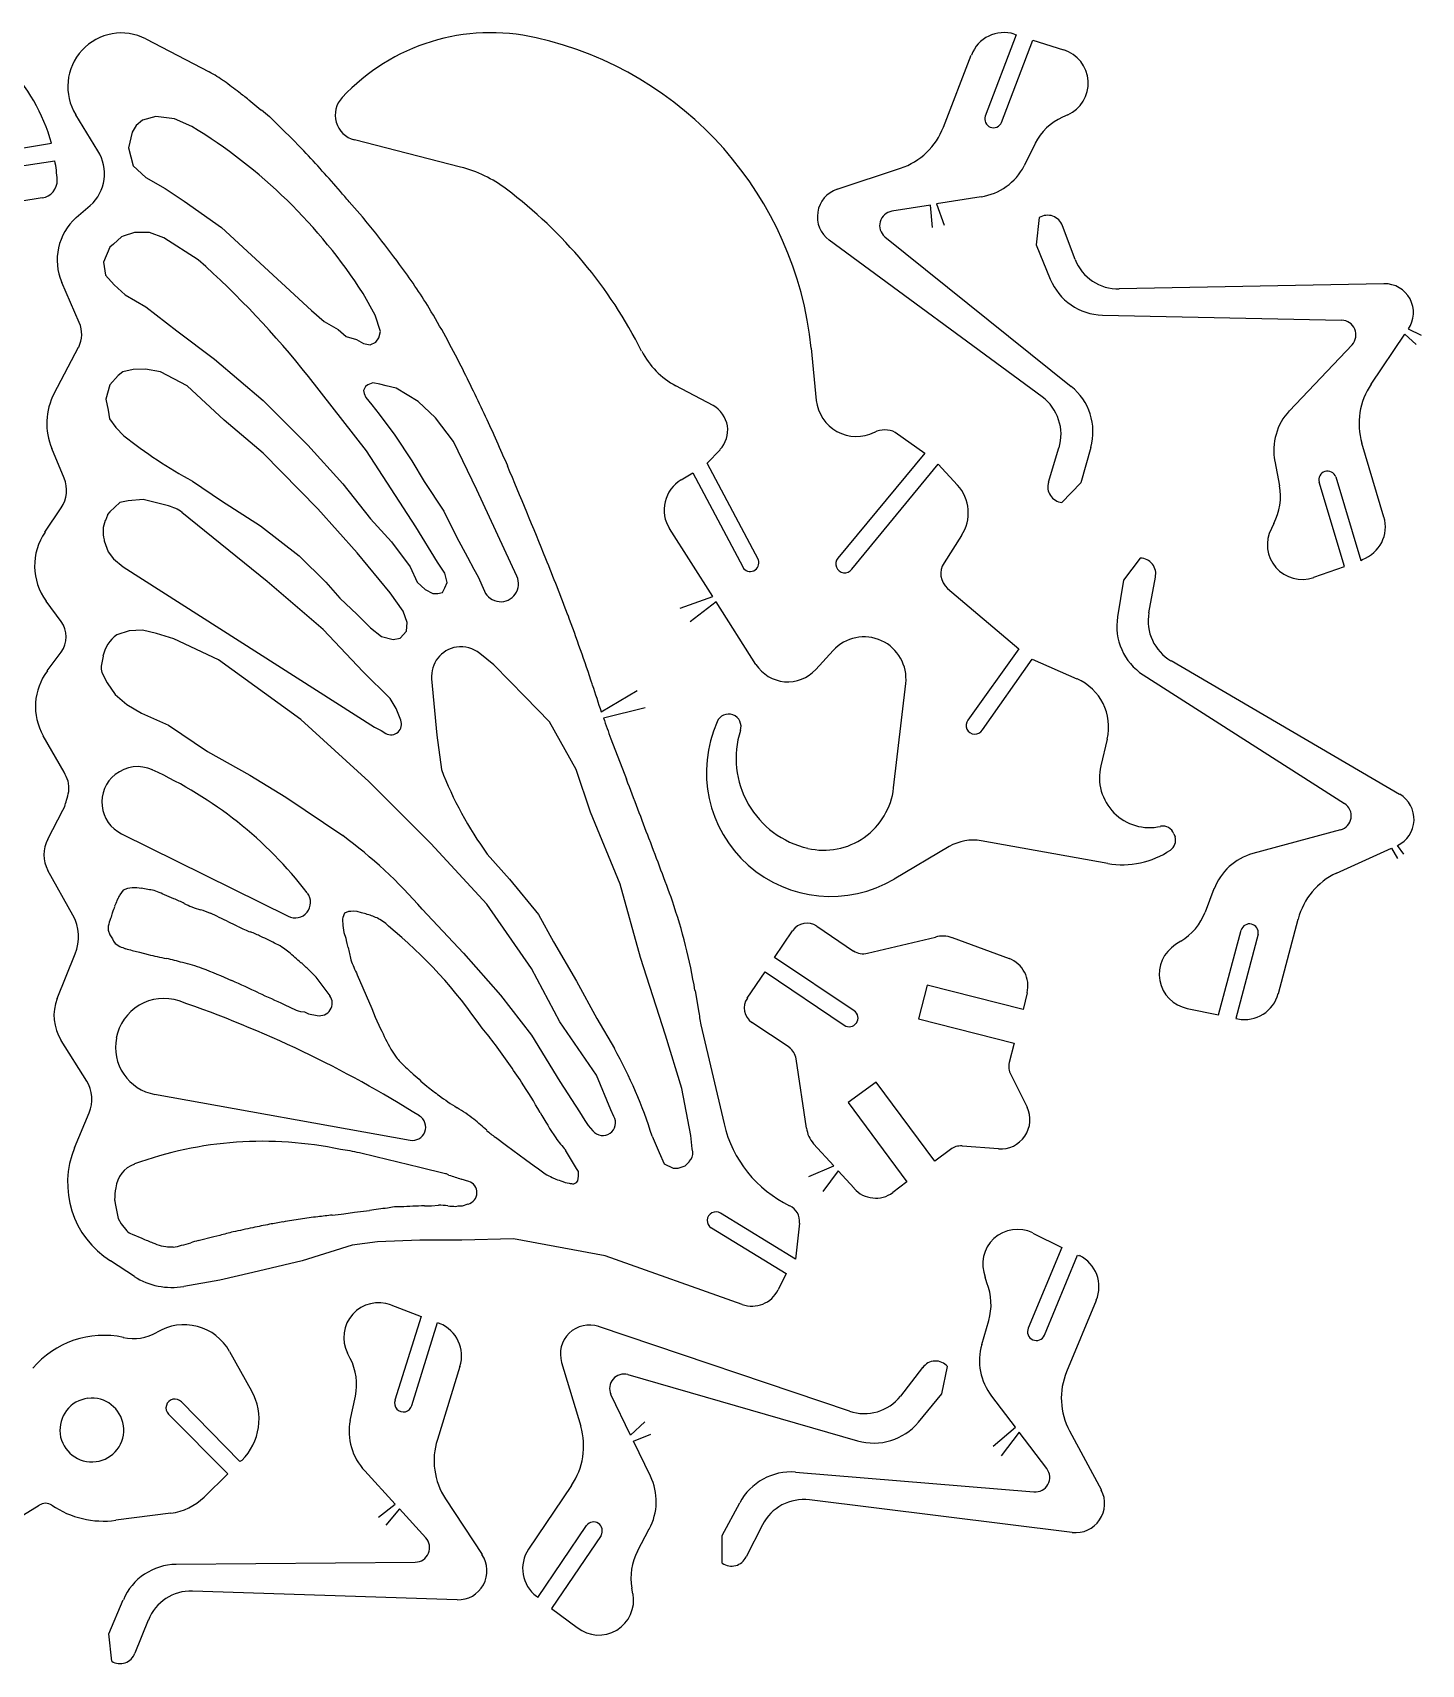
# Model space of a CAD drawing. Extents: x 277 to 555, y 173 to 336.
# Drawn here: x 418.9 to 554.5, y 173.2 to 332.6 of the extents above; entities that cross this region are included whole.
import ezdxf

# ---------------------------------------------------------------- set-up
doc = ezdxf.new("R2010")
doc.units = 0
doc.header["$MEASUREMENT"] = 0
doc.layers.add('CYAN', color=4, linetype='CONTINUOUS')

msp = doc.modelspace()

# ---------------------------------------------------------------- linework, layer by layer
at = {"layer": 'CYAN', "color": 7}
for p, q in [((430, 331.96), (436.18, 328.73)), ((514.95, 332.36), (511.94, 324.43)), ((513.53, 323.8), (516.59, 331.85)), ((514.78, 332.42), (514.95, 332.36)), ((516.59, 331.85), (519.59, 330.89)), ((507.86, 323.35), (510.58, 330.38)), ((440.03, 326.01), (441.22, 325.05)), ((425.3, 321.03), (423.15, 324.54)), ((429.04, 323.52), (428.64, 322.84)), ((429.66, 324.03), (429.04, 323.52)), ((430.97, 324.37), (429.66, 324.03)), ((432.78, 324.14), (430.97, 324.37)), ((434.48, 323.41), (432.78, 324.14)), ((441.22, 325.05), (441.28, 324.99)), ((442.07, 324.37), (443.04, 323.41)), ((519.99, 324.54), (519.48, 324.31)), ((428.64, 322.84), (428.3, 321.31)), ((460.72, 319.44), (450.35, 322.1)), ((420.77, 321.76), (414.99, 320.8)), ((428.3, 321.31), (428.76, 319.55)), ((516.82, 321.76), (515.74, 319.55)), ((415.21, 319.16), (421.11, 320.06)), ((428.76, 319.55), (430, 318.42)), ((497.49, 317.29), (503.67, 319.33)), ((430, 318.42), (431.87, 317.34)), ((431.87, 317.34), (433.74, 316.1)), ((419.86, 316.44), (414.19, 315.53)), ((423.2, 314.51), (424.56, 315.7)), ((433.74, 316.1), (437.37, 313.55)), ((449.84, 316.04), (451.14, 314.57)), ((506.59, 315.74), (502.82, 315.13)), ((506.8, 313.56), (506.59, 315.74)), ((511.55, 316.55), (507.18, 315.84)), ((507.18, 315.84), (507.93, 313.78)), ((517.21, 314.51), (516.93, 311.85)), ((427.62, 312.64), (426.83, 311.9)), ((427.79, 312.7), (427.62, 312.64)), ((428.87, 313.04), (427.79, 312.7)), ((430.34, 313.04), (428.87, 313.04)), ((431.76, 312.53), (430.34, 313.04)), ((435.1, 310.37), (431.76, 312.53)), ((437.37, 313.55), (446.15, 305.44)), ((502.14, 312.64), (520.33, 298.02)), ((520.73, 310.43), (519.48, 313.72)), ((426.49, 311.62), (425.87, 310.15)), ((426.83, 311.9), (426.49, 311.62)), ((517.5, 297), (496.7, 312.3)), ((516.93, 311.85), (518.29, 308.5)), ((425.87, 310.15), (426.04, 308.9)), ((423.49, 304.25), (421.79, 308.16)), ((426.04, 308.9), (426.89, 307.94)), ((426.89, 307.94), (427.96, 306.97)), ((550.87, 308.05), (525.03, 307.54)), ((427.96, 306.97), (430, 305.78)), ((452.39, 304.99), (451.2, 307.09)), ((430, 305.78), (433.01, 303.46)), ((446.15, 305.44), (447.4, 304.37)), ((452.9, 303.4), (452.39, 304.99)), ((523.39, 304.99), (546.74, 304.48)), ((433.01, 303.46), (436.69, 300.68)), ((447.4, 304.37), (448.76, 303.57)), ((448.76, 303.57), (449.55, 302.89)), ((449.55, 302.89), (450.57, 302.61)), ((452.44, 302.33), (452.73, 302.78)), ((452.73, 302.78), (452.9, 303.4)), ((549.63, 298.25), (552.92, 303.13)), ((552.92, 303.13), (554.03, 302.13)), ((554.52, 302.99), (553.25, 303.63)), ((421.05, 297.34), (423.43, 301.87)), ((450.57, 302.61), (451.25, 302.21)), ((451.25, 302.21), (451.88, 302.1)), ((451.88, 302.1), (452.44, 302.33)), ((494.94, 301.76), (495.45, 296.66)), ((547.76, 302.1), (541.64, 295.64)), ((428.76, 299.66), (427.74, 299.44)), ((429.95, 299.72), (428.76, 299.66)), ((431.42, 299.44), (429.95, 299.72)), ((436.69, 300.68), (441.45, 296.66)), ((426.49, 298.19), (426.09, 296.77)), ((427.28, 299.1), (426.49, 298.19)), ((427.74, 299.44), (427.28, 299.1)), ((434.03, 298.08), (431.42, 299.44)), ((437.65, 294.73), (434.03, 298.08)), ((451.54, 291.73), (445.87, 298.98)), ((451.42, 298.02), (451.25, 297.62)), ((451.65, 298.19), (451.42, 298.02)), ((452.16, 298.36), (451.65, 298.19)), ((452.84, 298.25), (452.16, 298.36)), ((453.46, 298.08), (452.84, 298.25)), ((454.43, 297.85), (453.46, 298.08)), ((485.37, 296.15), (481.74, 298.08)), ((426.09, 296.77), (426.32, 295.7)), ((441.45, 296.66), (445.81, 292.3)), ((451.25, 297.62), (451.31, 297.34)), ((451.31, 297.34), (451.48, 296.94)), ((451.48, 296.94), (452.05, 296.21)), ((456.58, 296.55), (454.43, 297.85)), ((458.28, 294.96), (456.58, 296.55)), ((426.32, 295.7), (426.43, 294.85)), ((426.43, 294.85), (427.06, 294)), ((452.05, 296.21), (452.78, 295.3)), ((452.78, 295.3), (454.31, 293.26)), ((460.04, 292.64), (458.28, 294.96)), ((427.06, 294), (427.85, 293.2)), ((441.45, 291.5), (437.65, 294.73)), ((454.31, 293.26), (455.96, 290.77)), ((503.16, 293.54), (506.05, 291.5)), ((422.01, 289.07), (420.82, 291.96)), ((445.81, 292.3), (449.21, 288.5)), ((456.35, 284.31), (451.54, 291.73)), ((462.3, 287.93), (460.04, 292.64)), ((484.8, 290.54), (486.05, 291.84)), ((518.12, 288.67), (519.14, 292.01)), ((522.26, 292.07), (521.29, 288.61)), ((550.87, 285.27), (548.72, 292.47)), ((446.78, 286.06), (441.45, 291.5)), ((455.96, 290.77), (457.15, 288.73)), ((489.79, 281.08), (484.8, 290.54)), ((506.05, 291.5), (497.55, 281.25)), ((498.91, 280.17), (507.35, 290.43)), ((507.35, 290.43), (509.22, 288.39)), ((540.22, 290.71), (540.67, 288.33)), ((434.54, 288.78), (437.37, 286.86)), ((449.21, 288.5), (451.93, 285.1)), ((457.15, 288.73), (459.07, 285.84)), ((482.25, 288.9), (483.38, 289.58)), ((483.38, 289.58), (488.26, 280.4)), ((521.29, 288.61), (519.42, 286.69)), ((547.02, 280.45), (544.53, 288.67)), ((546.17, 289.18), (548.61, 281.02)), ((428.25, 286.86), (427.45, 286.69)), ((429.72, 286.97), (428.25, 286.86)), ((432.21, 286.35), (429.72, 286.97)), ((437.37, 286.86), (441.17, 284.42)), ((466.21, 279.49), (462.3, 287.93)), ((420.14, 283.8), (421.73, 286.18)), ((426.26, 285.44), (426.04, 284.93)), ((426.49, 285.78), (426.26, 285.5)), ((426.26, 285.5), (426.26, 285.44)), ((427.45, 286.69), (426.49, 285.78)), ((441.85, 278.98), (433.52, 285.72)), ((450.63, 281.76), (446.78, 286.06)), ((459.07, 285.84), (460.32, 283.34)), ((441.17, 284.42), (444.96, 281.47)), ((451.93, 285.1), (453.97, 282.83)), ((458.45, 280.85), (456.35, 284.31)), ((485.34, 277.51), (481.12, 284.14)), ((540.11, 284.65), (539.88, 284.14)), ((425.92, 283.06), (425.92, 282.95)), ((425.92, 282.95), (426.32, 281.87)), ((453.97, 282.83), (455.79, 280.4)), ((460.32, 283.34), (461.4, 281.36)), ((509.62, 283.46), (507.92, 280.79)), ((426.32, 281.87), (426.83, 281.19)), ((426.83, 281.19), (427.79, 280.4)), ((444.96, 281.47), (447.57, 278.92)), ((453.86, 277.85), (450.63, 281.76)), ((459.19, 279.77), (458.45, 280.85)), ((461.4, 281.36), (462.02, 280.17)), ((527.07, 281.25), (525.43, 279.09)), ((548.61, 281.02), (548.78, 281.13)), ((427.79, 280.4), (452.33, 264.76)), ((447.29, 274.28), (441.85, 278.98)), ((447.57, 278.92), (448.93, 277.34)), ((455.79, 280.4), (456.47, 278.92)), ((456.47, 278.92), (457.26, 278.19)), ((459.41, 278.87), (459.19, 279.77)), ((462.02, 280.17), (462.42, 279.43)), ((462.42, 279.43), (463.04, 278.02)), ((525.43, 279.09), (524.86, 275.52)), ((527.92, 275.92), (528.55, 279.38)), ((544.02, 279.38), (547.02, 280.45)), ((448.93, 277.34), (450.63, 275.75)), ((455.11, 276.09), (453.86, 277.85)), ((457.26, 278.19), (458, 277.79)), ((458, 277.79), (458.51, 277.79)), ((458.51, 277.79), (458.96, 277.9)), ((458.96, 277.9), (459.19, 278.36)), ((459.19, 278.36), (459.41, 278.87)), ((482.15, 276.38), (485.34, 277.51)), ((508.26, 278.3), (515.23, 272.41)), ((421.73, 275.07), (420.26, 277.05)), ((450.63, 275.75), (451.93, 274.45)), ((455.5, 274.96), (455.11, 276.09)), ((485.67, 276.99), (483.13, 275.03)), ((489.56, 270.88), (485.67, 276.99)), ((428.36, 274.16), (427.17, 273.77)), ((429.66, 274.22), (428.36, 274.16)), ((431.02, 273.88), (429.66, 274.22)), ((451.2, 270.14), (447.29, 274.28)), ((451.93, 274.45), (453.01, 273.6)), ((454.82, 273.43), (455.45, 274.11)), ((455.45, 274.11), (455.5, 274.96)), ((432.72, 273.37), (431.02, 273.88)), ((437.09, 271.33), (432.72, 273.37)), ((453.01, 273.6), (454.14, 273.31)), ((454.14, 273.31), (454.82, 273.43)), ((420.37, 270.25), (421.73, 272.07)), ((425.81, 271.67), (425.64, 270.71)), ((445.13, 265.49), (437.09, 271.33)), ((463.95, 270.82), (462.59, 271.95)), ((497.1, 272.24), (495.4, 270.37)), ((515.23, 272.41), (510.24, 265.44)), ((511.66, 264.47), (516.53, 271.39)), ((516.53, 271.39), (520.9, 269.46)), ((552.4, 258.18), (530.08, 271.22)), ((425.7, 270.08), (426.21, 269.06)), ((453.86, 267.53), (451.2, 270.14)), ((457.88, 269.46), (458.39, 263.96)), ((467.01, 267.7), (463.95, 270.82)), ((527.36, 269.86), (547.02, 257.28)), ((426.21, 269.06), (427, 267.93)), ((427, 267.93), (428.13, 266.97)), ((474.46, 266.25), (477.96, 268.32)), ((502.99, 258.81), (504.18, 269.01)), ((428.13, 266.97), (429.55, 266.12)), ((454.43, 266.57), (453.86, 267.53)), ((454.88, 265.44), (454.43, 266.57)), ((469.39, 265.27), (467.01, 267.7)), ((478.74, 266.62), (474.67, 265.64)), ((429.55, 266.12), (432.21, 264.93)), ((432.21, 264.93), (436.01, 262.38)), ((451.76, 259.43), (445.13, 265.49)), ((452.33, 264.76), (452.95, 264.42)), ((471.99, 260.62), (469.39, 265.27)), ((422.01, 260.34), (419.97, 263.91)), ((452.95, 264.42), (453.41, 264.13)), ((458.39, 263.96), (458.85, 260.62)), ((475.39, 263.62), (476.92, 259.66)), ((523.84, 263.57), (523.22, 260.96)), ((436.01, 262.38), (440.15, 260.05)), ((440.15, 260.05), (443.66, 257.9)), ((473.41, 256.43), (471.99, 260.62)), ((422.47, 258.98), (422.41, 259.49)), ((422.47, 258.47), (422.47, 258.98)), ((457.83, 253.37), (451.76, 259.43)), ((420.43, 253.82), (421.9, 256.65)), ((421.9, 256.65), (422.07, 256.99)), ((443.66, 257.9), (449.21, 254.16)), ((476.3, 249.4), (473.41, 256.43)), ((427.62, 254.33), (443.89, 246.28)), ((523.9, 251.44), (511.55, 253.65)), ((530.36, 254.33), (530.47, 254.05)), ((546.62, 254.73), (538.07, 252.4)), ((463.27, 247.47), (457.83, 253.37)), ((463.32, 252.35), (465.48, 249.91)), ((508.43, 253.08), (503.05, 249.91)), ((546.23, 250.48), (551.62, 252.94)), ((551.62, 252.94), (552.18, 251.93)), ((552.81, 252.34), (552.18, 253.2)), ((422.86, 246.4), (420.43, 250.76)), ((427.79, 248.83), (427.45, 248.38)), ((428.19, 249), (427.79, 248.83)), ((428.64, 249.06), (428.19, 249)), ((431.14, 248.66), (430.8, 248.78)), ((465.48, 249.91), (468.31, 246.45)), ((478.28, 242.26), (476.3, 249.4)), ((534.27, 248.95), (533.42, 246.68)), ((427.28, 248.04), (427.17, 247.81)), ((467.63, 241.18), (463.27, 247.47)), ((449.38, 246.57), (449.21, 246.17)), ((449.78, 246.74), (449.38, 246.57)), ((450.01, 246.74), (449.78, 246.74)), ((450.23, 246.79), (450.01, 246.74)), ((450.63, 246.74), (450.23, 246.79)), ((451.03, 246.62), (450.63, 246.74)), ((451.48, 246.51), (451.03, 246.62)), ((456.98, 246.96), (461, 242.66)), ((468.31, 246.45), (469.78, 243.79)), ((540.56, 238.75), (542.49, 246)), ((426.32, 245.32), (426.32, 244.92)), ((426.32, 244.92), (426.49, 244.47)), ((426.49, 244.47), (426.72, 244.07)), ((426.72, 244.07), (426.83, 243.85)), ((426.83, 243.85), (427, 243.62)), ((449.33, 244.7), (449.5, 244.13)), ((449.5, 244.13), (449.55, 243.9)), ((449.55, 243.9), (449.61, 243.62)), ((491.37, 242.26), (493.13, 244.87)), ((495.51, 245.32), (499.08, 242.88)), ((500.44, 242.66), (507.07, 244.24)), ((508.71, 244.19), (514.27, 242.15)), ((531.04, 243.85), (530.53, 243.51)), ((534.72, 236.65), (536.93, 244.92)), ((538.58, 244.53), (536.42, 236.31)), ((421.33, 238.24), (423.09, 242.6)), ((427, 243.62), (427.45, 243.34)), ((428.64, 242.94), (429.38, 242.77)), ((429.38, 242.77), (430.23, 242.54)), ((449.61, 243.62), (449.72, 243.22)), ((461, 242.66), (464.63, 238.58)), ((469.78, 243.79), (472.05, 239.94)), ((480.72, 234.67), (478.28, 242.26)), ((499.14, 237.05), (491.37, 242.26)), ((446.61, 240.33), (445.93, 241.01)), ((470.41, 235.97), (467.63, 241.18)), ((488.71, 238.29), (490.47, 240.84)), ((490.47, 240.84), (498.17, 235.63)), ((447.97, 238.52), (446.61, 240.33)), ((450.63, 240.56), (452.05, 237.27)), ((472.05, 239.94), (474.03, 236.31)), ((506.28, 239.54), (505.43, 236.25)), ((515.63, 237.16), (506.28, 239.54)), ((443.49, 237.67), (444.68, 237.1)), ((464.63, 238.58), (467.63, 234.67)), ((483.61, 239.03), (483.95, 237.05)), ((516.02, 238.8), (515.63, 237.16)), ((444.68, 237.1), (444.85, 237.05)), ((444.85, 237.05), (445.08, 236.99)), ((445.08, 236.99), (445.47, 236.93)), ((445.47, 236.93), (445.87, 236.76)), ((445.87, 236.76), (446.72, 236.59)), ((452.05, 237.27), (452.39, 236.42)), ((452.39, 236.42), (452.9, 235.29)), ((473.98, 230.76), (470.41, 235.97)), ((474.03, 236.31), (475.73, 233.36)), ((492.79, 233.48), (489.16, 235.91)), ((505.43, 236.25), (514.78, 233.87)), ((531.66, 237.27), (534.72, 236.65)), ((536.42, 236.31), (536.59, 236.25)), ((467.63, 234.67), (470.41, 230.13)), ((482.31, 229.45), (480.72, 234.67)), ((484.18, 235.69), (486.44, 226)), ((424.22, 230.19), (421.73, 234.16)), ((514.78, 233.87), (514.27, 232)), ((494.49, 225.6), (493.47, 232.34)), ((470.41, 230.13), (472.33, 227.19)), ((475.39, 227.36), (473.98, 230.76)), ((501.29, 230.08), (498.57, 228.09)), ((507.01, 222.37), (501.29, 230.08)), ((514.44, 230.81), (516.02, 227.64)), ((430.85, 228.89), (455.79, 224.41)), ((483.21, 224.86), (482.31, 229.45)), ((498.57, 228.09), (504.29, 220.33)), ((423.03, 223.67), (424.45, 227.07)), ((472.33, 227.19), (472.84, 226.34)), ((472.84, 226.34), (473.18, 225.83)), ((475.68, 226.73), (475.39, 227.36)), ((464.12, 224.69), (465.19, 223.9)), ((473.18, 225.83), (473.64, 225.32)), ((479.42, 224.81), (480.1, 223.22)), ((483.33, 223.56), (483.21, 224.86)), ((452.44, 222.77), (450.86, 223.16)), ((465.19, 223.9), (467.06, 222.54)), ((472.05, 221.63), (470.97, 223.45)), ((480.1, 223.22), (480.61, 222.09)), ((483.38, 223.28), (483.33, 223.56)), ((497.15, 221.89), (495.17, 224.07)), ((508.54, 223.5), (507.01, 222.37)), ((513.25, 223.56), (509.68, 223.84)), ((456.75, 221.75), (452.44, 222.77)), ((459.24, 221.12), (456.75, 221.75)), ((467.06, 222.54), (467.91, 221.92)), ((472.22, 221.35), (472.05, 221.63)), ((480.61, 222.09), (481.46, 221.69)), ((481.46, 221.69), (481.97, 221.69)), ((481.97, 221.69), (482.65, 221.92)), ((482.65, 221.92), (483.04, 222.31)), ((494.72, 220.86), (497.15, 221.89)), ((459.36, 221.12), (459.24, 221.12)), ((459.58, 221.01), (459.36, 221.12)), ((461.51, 220.39), (460.77, 220.61)), ((469.67, 220.78), (470.01, 220.61)), ((470.69, 220.39), (470.92, 220.27)), ((470.92, 220.27), (471.31, 220.22)), ((471.77, 220.16), (472.05, 220.27)), ((472.05, 220.27), (472.16, 220.44)), ((472.16, 220.44), (472.22, 220.9)), ((472.22, 220.9), (472.22, 221.35)), ((497.58, 221.42), (496.1, 219.41)), ((499.14, 219.71), (497.58, 221.42)), ((504.29, 220.33), (502.93, 219.31)), ((427, 218.23), (427.28, 216.76)), ((427.28, 216.76), (427.57, 216.25)), ((449.33, 217.21), (450.35, 217.38)), ((450.35, 217.38), (451.82, 217.55)), ((457.2, 218.01), (457.88, 218.01)), ((457.88, 218.01), (458.56, 218.06)), ((460.26, 217.95), (460.49, 218.01)), ((460.49, 218.01), (460.89, 218.01)), ((460.89, 218.01), (461.45, 218.18)), ((493.41, 212.79), (486.1, 217.27)), ((427.57, 216.25), (428.13, 215.57)), ((428.64, 215.23), (429.61, 214.83)), ((485.2, 215.85), (492.51, 211.38)), ((493.81, 216.31), (493.41, 212.79)), ((516.59, 215.34), (519.42, 213.93)), ((431.48, 214.1), (431.93, 214.04)), ((435.1, 214.61), (436.63, 215)), ((436.63, 215), (437.2, 215.12)), ((450.12, 214.15), (445.25, 212.62)), ((452.61, 214.49), (450.12, 214.15)), ((456.75, 214.66), (452.61, 214.49)), ((460.83, 214.66), (456.75, 214.66)), ((465.87, 214.78), (460.83, 214.66)), ((474.83, 213.13), (465.87, 214.78)), ((519.42, 213.93), (516.14, 206.05)), ((428.87, 211.09), (426.55, 212.62)), ((445.25, 212.62), (440.43, 211.49)), ((488.2, 208.37), (474.83, 213.13)), ((517.72, 205.37), (520.95, 213.19)), ((520.95, 213.19), (521.12, 213.13)), ((437.2, 210.75), (433.69, 210.13)), ((440.43, 211.49), (437.2, 210.75)), ((492.51, 211.38), (491.71, 209.79)), ((512.11, 210.47), (511.94, 211.04)), ((522.77, 208.77), (519.88, 201.8)), ((453.92, 208.32), (456.86, 207.18)), ((456.86, 207.18), (454.31, 199.02)), ((455.96, 198.51), (458.45, 206.62)), ((458.45, 206.62), (458.68, 206.5)), ((498.68, 197.95), (474.2, 206.22)), ((511.6, 204.46), (512.28, 206.79)), ((438.16, 203.78), (440.32, 199.93)), ((449.95, 203.1), (449.67, 203.61)), ((470.58, 202.71), (472.45, 196.47)), ((460.66, 202.31), (458.45, 195.17)), ((477.04, 201.52), (499.48, 195.06)), ((505.82, 202.2), (503.67, 199.42)), ((507.69, 199.65), (508.26, 202.31)), ((449.95, 197.04), (450.46, 199.42)), ((477.32, 195.6), (475.39, 199.59)), ((505.43, 196.87), (507.69, 199.65)), ((514.89, 196.37), (512.57, 199.42)), ((432.21, 197.66), (437.99, 191.83)), ((439.18, 193.02), (433.46, 198.85)), ((478.7, 196.92), (477.32, 195.6)), ((512.71, 194.52), (514.89, 196.37)), ((520.16, 196.02), (523.28, 190.24)), ((477.59, 195.03), (479.28, 195.7)), ((479.25, 191.6), (477.59, 195.03)), ((515.26, 195.88), (513.51, 193.57)), ((517.95, 192.34), (515.26, 195.88)), ((439.35, 193.13), (439.18, 193.02)), ((437.99, 191.83), (435.67, 189.56)), ((454.34, 188.85), (451.37, 192.11)), ((493.41, 192), (516.7, 190.07)), ((471.54, 190.69), (467.35, 184.46)), ((452.69, 187.59), (454.34, 188.85)), ((454.75, 188.41), (453.43, 186.82)), ((457.32, 185.59), (454.75, 188.41)), ((459.24, 189.39), (462.81, 183.95)), ((486.27, 185.82), (487.97, 188.99)), ((520.44, 186.1), (494.77, 189.28)), ((432.44, 187.97), (427.06, 187.29)), ((468.25, 179.76), (473.01, 186.78)), ((490.18, 186.84), (488.6, 183.72)), ((474.43, 185.82), (469.61, 178.68)), ((478, 184.29), (479.13, 186.44)), ((486.27, 183.1), (486.27, 185.82)), ((432.95, 182.99), (456.3, 183.21)), ((460.38, 179.53), (434.54, 180.38)), ((477.55, 180.1), (477.43, 180.66)), ((426.38, 176.19), (427.79, 179.53)), ((468.14, 179.87), (468.25, 179.76)), ((469.61, 178.68), (472.11, 176.81)), ((430.23, 177.55), (428.93, 174.32)), ((426.66, 173.52), (426.38, 176.19))]:
    msp.add_line(p, q, dxfattribs=at)
for centre, radius, start, end in [((427.61, 327.3), 5.24, 62.8068, 211.7381), ((463.68, 312.76), 19.81, 77.1534, 137.1244), ((460.44, 298.24), 34.69, 5.8179, 77.2628), ((513.76, 329.19), 3.39, 72.4575, 159.4271), ((518.58, 327.64), 3.41, 294.5605, 72.5922), ((403.83, 317.17), 17.55, 15.176, 44.495), ((426.77, 311.79), 19.38, 55.8343, 60.9507), ((398.5, 274.84), 65.88, 51.9914, 53.5389), ((422.14, 303.62), 28.66, 51.3825, 53.8068), ((450.98, 324.52), 2.5, 136.6463, 255.4517), ((409.38, 283.57), 52.28, 51.29, 52.3956), ((512.75, 324.14), 0.853, 160.3244, 336.7801), ((521.86, 319.16), 5.68, 114.8084, 152.7009), ((407.61, 279.16), 51.77, 32.6468, 58.729), ((385.35, 263.34), 83.28, 43.8421, 46.1579), ((501.51, 325.78), 6.8, 288.5337, 339.0957), ((421.79, 318.8), 4.16, 311.889, 32.3631), ((292.04, 179.4), 208.77, 41.2549, 42.7195), ((403.77, 317.01), 17.61, 3.8449, 9.9775), ((457.59, 307.21), 12.63, 52.9683, 75.6554), ((510.67, 322.2), 5.72, 278.7947, 332.427), ((419.63, 318.13), 1.71, 277.8548, 2.1714), ((437.92, 281.09), 45.32, 26.7299, 53.0024), ((498.4, 314.59), 2.85, 108.6119, 233.3091), ((349.53, 233.32), 130.02, 39.513, 40.0981), ((426.88, 310.36), 5.55, 131.5436, 203.2905), ((414.13, 282.84), 48.75, 38.1938, 40.6075), ((503.05, 313.73), 1.42, 99.3381, 230.1517), ((518.03, 313.2), 1.54, 19.587, 121.8329), ((318.72, 209.04), 169.37, 36.558, 37.8578), ((376.79, 244.47), 88, 38.2792, 48.4979), ((412.94, 278.37), 52.39, 31.4044, 37.027), ((524.94, 312.06), 4.52, 201.1192, 271.1534), ((523.52, 310.64), 5.65, 202.2312, 268.6437), ((550.93, 305.23), 2.82, 325.5624, 91.0391), ((386.26, 262.71), 83.32, 26.5867, 31.0348), ((546.73, 303.07), 1.41, 316.5163, 89.8809), ((420.94, 303.12), 2.79, 333.3723, 23.8999), ((485.4, 305.02), 7.84, 206.8247, 242.2123), ((300.81, 219.74), 178.97, 24.893, 26.6457), ((516.77, 293.58), 5.69, 344.6285, 51.2563), ((555.24, 294.41), 6.8, 145.6078, 196.5623), ((426.6, 294.41), 6.28, 152.184, 202.994), ((499.36, 297.06), 3.93, 185.8031, 296.5753), ((514.77, 293.34), 4.57, 343.1455, 53.3333), ((313.38, 225.22), 165.27, 23.1728, 25.0021), ((484.06, 293.74), 2.74, 316.3837, 61.5615), ((545.77, 291.78), 5.66, 136.997, 190.9383), ((502.14, 291.5), 2.28, 63.4349, 116.5651), ((455.42, 327.64), 44.11, 231.3217, 241.7475), ((4.14, 94.72), 500.9, 21.8552, 22.9771), ((419.29, 287.87), 2.97, 325.1347, 23.6666), ((484.01, 285.96), 3.42, 120.9547, 212.2603), ((519.59, 288.22), 1.54, 162.9293, 263.6919), ((545.36, 288.89), 0.861, 19.6016, 194.8814), ((506.28, 285.67), 4.01, 326.5127, 42.6875), ((535.12, 287.3), 5.65, 331.9968, 10.5109), ((431.44, 283.05), 3.39, 52.1193, 76.7607), ((547.64, 284.31), 3.37, 289.6453, 16.5984), ((424.96, 280.51), 5.83, 145.6521, 216.2736), ((428.64, 283.83), 2.83, 157.1794, 195.8841), ((542.87, 282.56), 3.38, 152.2411, 289.7433), ((300.4, 211.95), 182.3, 20.4652, 22.3206), ((489, 280.79), 0.84, 208.2859, 19.6391), ((498.22, 280.69), 0.868, 140.1653, 323.0997), ((509.5, 279.74), 1.9, 146.3551, 229.1753), ((527.07, 279.73), 1.52, 346.7349, 89.7327), ((464.63, 278.75), 1.75, 204.9048, 24.9048), ((245.56, 192.9), 240.36, 18.4313, 20.1488), ((532.4, 275.13), 4.55, 169.9346, 239.265), ((419.69, 273.57), 2.53, 323.6428, 36.3572), ((530.43, 274.59), 5.64, 170.4801, 237.0189), ((429.19, 270.96), 3.46, 125.8363, 168.2249), ((460.79, 269.7), 2.91, 99.1949, 184.7672), ((460.75, 269.69), 2.91, 50.8344, 98.4131), ((500.11, 269.46), 4.1, 353.694, 137.28), ((424.96, 266.78), 5.75, 142.8849, 209.9624), ((426.77, 270.5), 1.15, 169.4244, 200.9645), ((492.67, 272.86), 3.69, 212.4971, 317.5155), ((518.86, 264.76), 5.13, 346.5782, 66.5519), ((610.48, 313.05), 143.85, 197.8776, 198.9876), ((453.92, 265.04), 1.04, 240.6275, 22.3654), ((610.48, 313.05), 143.85, 199.2428, 200.0976), ((496.86, 260.35), 12.14, 156.0893, 300.6669), ((486.89, 264.82), 1.21, 340.6996, 158.1884), ((510.93, 264.92), 0.857, 143.1533, 328.4153), ((496.64, 261.71), 9.02, 162.5198, 256.9699), ((416.57, 257.28), 6.24, 20.7074, 29.3264), ((429.15, 257.42), 3.45, 128.6197, 243.6907), ((429.18, 257.45), 3.44, 64.9954, 129.2546), ((414.25, 224.41), 39.69, 37.4643, 65.636), ((491.77, 273.09), 35.2, 200.7398, 216.0955), ((527.98, 259.83), 4.89, 166.6543, 282.7922), ((416.17, 259.69), 6.41, 341.1363, 349.0009), ((-905.18, -267), 1479.04, 20.61782, 20.85959), ((496.18, 259.59), 6.86, 256.7485, 353.4432), ((550.99, 255.75), 2.82, 294.9926, 59.8023), ((399.63, 263.45), 23.35, 343.9522, 345.5376), ((546.28, 256.09), 1.4, 284.056, 58.2603), ((529.28, 253.94), 1.15, 19.9807, 101.0675), ((423.2, 252.29), 3.17, 151.1443, 208.8557), ((421.39, 216.36), 46.93, 40.6939, 53.6446), ((-323.71, -49.76), 858.33, 20.28129, 20.71339), ((510.76, 249.12), 4.6, 80.1626, 120.4471), ((529.39, 253.69), 1.14, 303.506, 18.136), ((525.36, 259.6), 8.29, 259.8424, 304.2022), ((539.6, 246.91), 5.7, 105.5714, 159.0611), ((549.07, 244.31), 6.79, 114.6941, 165.5523), ((428.66, 242.03), 7.03, 82.7179, 90.1294), ((424.88, 219.77), 29.61, 78.469, 80.9213), ((423.25, 228.78), 21.39, 66.3936, 68.3667), ((462.25, 234.05), 37.69, 159.5128, 160.521), ((436.69, 243.68), 10.38, 156.5139, 159.8833), ((438.27, 242.76), 12.19, 152.5416, 154.3283), ((415.17, 209.1), 42.66, 65.706, 67.0353), ((417.4, 212.13), 39, 65.2175, 66.8575), ((441.1, 262.5), 16.68, 243.8308, 246.6189), ((437.56, 255), 8.4, 248.5073, 254.6228), ((444.56, 247.63), 1.51, 243.542, 37.4127), ((429.77, 230.04), 54.58, 9.4811, 18.9413), ((418.95, 244.26), 4.46, 338.162, 28.6711), ((433.12, 243.63), 7.01, 159.7458, 166.0488), ((453.81, 238.19), 28.37, 162.7034, 163.8981), ((432.82, 238.24), 9.02, 67.3137, 73.8062), ((415.87, 201.7), 49.3, 64.438, 65.5282), ((415.22, 198.34), 52.61, 64.2192, 65.3786), ((421.4, 211.31), 38.24, 62.7705, 64.0994), ((451.37, 245.89), 2.17, 172.5041, 187.4959), ((455.22, 245.89), 6.01, 182.7674, 191.4826), ((448, 235.41), 11.63, 66.9478, 72.6024), ((450.7, 242.37), 4.18, 54.5048, 63.5677), ((451.59, 243.28), 2.93, 44.2152, 58.4652), ((494.55, 243.9), 1.71, 55.7843, 145.7843), ((528.16, 248.68), 5.62, 300.7631, 339.1763), ((537.75, 244.69), 0.846, 348.7459, 164.1132), ((452, 272.74), 30.39, 244.46, 245.9897), ((443.98, 255.02), 10.94, 246.5998, 249.7974), ((424.82, 208.76), 39.15, 65.2206, 66.8544), ((430.81, 220.72), 25.78, 62.4025, 66.1776), ((423.55, 208.59), 47.51, 34.2735, 50.6293), ((507.8, 241.52), 2.82, 71.048, 105.0022), ((431.05, 251.51), 8.93, 246.2399, 250.1572), ((430.84, 252.24), 9.55, 252.8069, 256.6828), ((438.61, 275.58), 34.08, 255.7618, 258.7895), ((440.39, 238.74), 5.37, 55.5433, 63.9438), ((438.86, 236.75), 7.88, 49.7752, 54.4749), ((414.87, 207.64), 45.6, 48.414, 50.3834), ((469.22, 247.24), 19.9, 191.6316, 195.1534), ((500.02, 244.3), 1.69, 236.5112, 284.5642), ((532.34, 240.62), 3.41, 122.1063, 258.5034), ((425.93, 214.55), 28.26, 74.3053, 77.6222), ((429.04, 222.77), 19.52, 70.6613, 76.5596), ((418.78, 196.47), 47.73, 65.7437, 69.496), ((396.11, 188.15), 72.64, 46.6941, 47.5481), ((457.77, 244.59), 8.17, 198.2691, 203.8059), ((482.88, 255.89), 35.71, 204.1243, 205.426), ((513.29, 239.5), 2.82, 345.6413, 69.7957), ((361.87, 68.93), 187.4, 65.0242, 65.9003), ((425.53, 236.59), 4.51, 158.507, 212.5989), ((431.75, 233.53), 4.72, 71.7252, 169.5761), ((396.4, 130.85), 113.31, 57.8507, 71.0293), ((514, 396.1), 173.41, 245.1036, 246.0085), ((446.96, 237.8), 1.23, 258.7756, 35.4139), ((490.13, 237.33), 1.71, 145.7843, 235.7843), ((537.26, 239.59), 3.4, 258.6537, 345.6509), ((602.72, 256.14), 120.3, 189.134, 189.7907), ((498.65, 236.37), 0.88, 237.3094, 324.2592), ((498.69, 236.34), 0.833, 324.1735, 57.3951), ((431.7, 233.48), 4.67, 168.8906, 259.5731), ((478.98, 247.45), 28.77, 204.9951, 209.4371), ((446.5, 221.07), 21.69, 35.6461, 41.19), ((459.02, 236.03), 5.78, 208.0557, 217.4148), ((389.32, 178.4), 93.03, 33.7466, 36.4774), ((435.43, 210.94), 46.12, 17.4931, 29.0872), ((491.78, 232.1), 1.71, 8.1934, 53.7341), ((458.57, 235.74), 5.25, 217.8963, 224.4755), ((474.15, 251.38), 27.33, 224.9932, 228.1031), ((515.91, 231.63), 1.68, 167.1906, 209.0696), ((421.34, 228.41), 3.39, 336.725, 31.5943), ((500.39, 279.55), 65.82, 227.4754, 229.2575), ((478.55, 256.16), 33.87, 231.4305, 233.9616), ((418.43, 198.36), 57.73, 29.8902, 33.3248), ((469.73, 243.28), 18.27, 232.5567, 239.2144), ((456.02, 225.68), 1.29, 259.4704, 58.8207), ((452.56, 214.49), 15.25, 51.6545, 59.1609), ((445.54, 206.1), 26.19, 47.3826, 50.9872), ((505.89, 248.37), 43.02, 209.5862, 213.4834), ((474.6, 226.11), 1.25, 219.4798, 30.0759), ((513.48, 226.42), 2.83, 325.2323, 25.6199), ((470.98, 234.15), 11.69, 228.6706, 234.0097), ((498.01, 228.71), 11.88, 193.1845, 244.2341), ((497.32, 225.94), 2.85, 186.898, 221.027), ((513.47, 226.34), 2.78, 265.4032, 326.7038), ((431.36, 220.24), 9.01, 157.5635, 237.7125), ((441.4, 187.69), 36.61, 78.0399, 110.0166), ((446.44, 204.18), 19.49, 76.9005, 82.4899), ((477.95, 230.08), 9.62, 214.4265, 223.5555), ((482.26, 223.13), 1.13, 313.7818, 7.3381), ((509.57, 222.15), 1.7, 86.3571, 127.0414), ((429.85, 219.45), 2.81, 110.4579, 173.5988), ((480.27, 237.56), 19.93, 231.6929, 235.5384), ((491.11, 313.6), 97.81, 251.1976, 251.9325), ((461.17, 219.29), 1.15, 284.3074, 72.755), ((471.97, 226.23), 5.92, 239.7515, 247.1184), ((477.15, 240.9), 21.51, 250.6102, 252.5199), ((471.69, 221.41), 1.25, 252.3542, 273.3958), ((435.16, 218.39), 8.22, 170.3886, 178.7307), ((435.05, 219.75), 8.19, 188.2567, 190.6681), ((501.25, 221.57), 2.82, 221.4642, 306.6068), ((455.52, 144.85), 72.61, 96.9179, 98.2714), ((460.59, 107.84), 109.96, 96.471, 97.2145), ((442.45, 280.28), 63.44, 275.1963, 276.2249), ((474.81, 46.3), 172.79, 97.0587, 97.6461), ((457.87, 194.09), 24.07, 98.642, 100.2827), ((454.57, 204.63), 13.26, 88.6536, 91.3464), ((465.77, 18.54), 199.65, 92.4589, 93.1265), ((458.61, 211.49), 6.57, 82.461, 90.3863), ((460.2, 222.6), 4.65, 261.0061, 270.8227), ((485.64, 216.57), 0.841, 56.3403, 238.4212), ((492.12, 216.47), 1.7, 354.5377, 64.5399), ((428.99, 216.3), 1.13, 220.5292, 252.0907), ((457.57, 139.7), 78.12, 104.1269, 105.1148), ((472.2, 56.67), 162.32, 101.2865, 101.9808), ((463.8, 107.06), 111.28, 101.2573, 102.1214), ((454.39, 149.22), 68.1, 99.3093, 100.4223), ((456.03, 145.76), 71.78, 98.7745, 100.1501), ((515.09, 212.31), 3.39, 63.6401, 202.0105), ((435.61, 227.59), 14.09, 244.7911, 249.5416), ((434.67, 224.29), 10.68, 248.0862, 252.6061), ((432.56, 217.44), 3.46, 259.4679, 271.7347), ((432.18, 218.18), 4.23, 276.587, 287.6025), ((429.04, 233.76), 20.1, 282.704, 285.3685), ((439.08, 200.39), 14.77, 105.6072, 108.5983), ((519.65, 210.09), 3.39, 337.1452, 64.1299), ((432.53, 216.88), 6.85, 237.6659, 279.7142), ((506.84, 208.38), 5.67, 343.6649, 21.6202), ((489.17, 211.04), 2.84, 250.0447, 333.8765), ((452.72, 205.13), 3.41, 69.3375, 206.4596), ((428.79, 209.56), 4.53, 257.2719, 300.3688), ((433.72, 201.3), 5.09, 29.2246, 121.1981), ((457.42, 203.34), 3.4, 342.2733, 68.3525), ((473.31, 203.51), 2.85, 71.742, 196.4393), ((516.93, 205.71), 0.863, 156.8014, 336.8014), ((425.88, 196.26), 9.09, 77.8172, 139.728), ((517.04, 202.89), 5.66, 163.8469, 217.7809), ((444.85, 200.52), 5.72, 348.9148, 26.8515), ((507.09, 201.29), 1.55, 40.9742, 144.3518), ((476.66, 200.18), 1.39, 74.1781, 204.8974), ((526.17, 199.21), 6.8, 157.6275, 207.9852), ((424.73, 196.13), 3.09, 7.386, 97.386), ((435.39, 197.16), 5.65, 314.539, 29.3345), ((500.12, 202.26), 4.55, 251.5738, 321.3462), ((424.74, 196.1), 3.14, 142.6628, 186.5847), ((424.69, 196.14), 3.08, 96.4998, 142.6559), ((432.82, 198.27), 0.862, 42.3053, 225.0302), ((455.13, 198.73), 0.861, 160.3984, 345.1186), ((424.74, 196.08), 3.09, 277.315, 8.3561), ((455.5, 195.97), 5.66, 169.0617, 223.003), ((465.93, 194.53), 6.8, 325.6078, 16.5623), ((501.07, 200.5), 5.67, 253.6852, 320.2132), ((424.73, 196.13), 3.14, 187.2532, 277.2532), ((464.91, 193.11), 6.78, 162.34, 213.2906), ((474.15, 189.13), 5.67, 331.6663, 25.8156), ((492.99, 186.34), 5.67, 85.6679, 152.1369), ((516.82, 191.48), 1.42, 265.4672, 36.9112), ((520.77, 188.92), 2.83, 263.37, 27.8131), ((365.46, 275.18), 101.96, 261.3711, 302.0571), ((420.2, 187.8), 1.15, 57.0948, 122.9052), ((425.88, 196.24), 9.03, 235.9212, 277.4817), ((431.66, 193.65), 5.73, 277.8466, 314.4765), ((494.21, 184.8), 4.51, 82.7986, 153.1259), ((473.7, 186.27), 0.857, 328.4153, 143.1533), ((456.29, 184.62), 1.41, 270.1191, 43.4837), ((460.48, 182.35), 2.82, 267.822, 34.4437), ((470.18, 182.59), 3.4, 146.5286, 233.0836), ((483.05, 181.64), 5.7, 152.3283, 189.9104), ((487.18, 184.35), 1.54, 233.8792, 336.1575), ((433.01, 177.32), 5.66, 90.6079, 157.0623), ((434.41, 175.89), 4.49, 88.3148, 158.3666), ((474.21, 179.48), 3.4, 231.7529, 10.5251), ((427.47, 174.83), 1.54, 238.1671, 340.413)]:
    msp.add_arc(centre, radius, start, end, dxfattribs=at)

doc.saveas('drawing.dxf')
